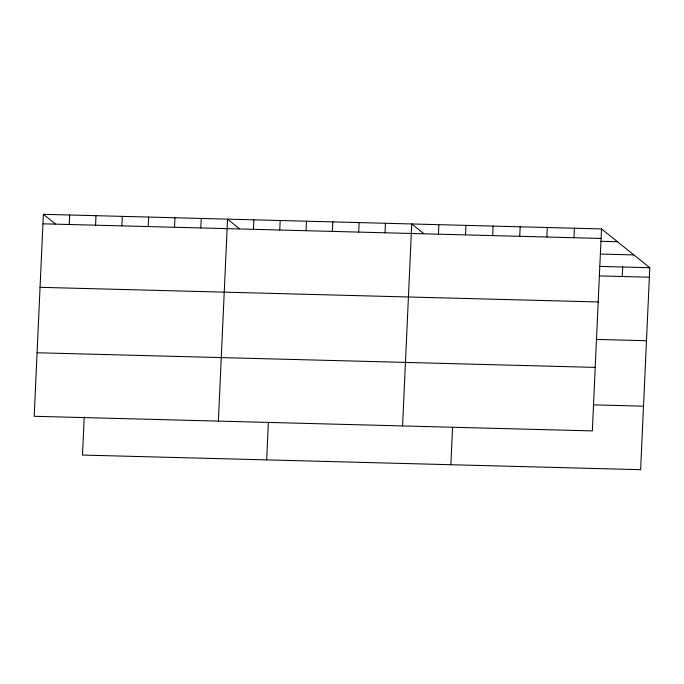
<?xml version="1.0" encoding="UTF-8"?>
<svg xmlns="http://www.w3.org/2000/svg" width="684" height="684" viewBox="0 0 684 684"><rect width="100%" height="100%" fill="white"/><g stroke="black" fill="none" stroke-linecap="round" stroke-linejoin="round"><path stroke-width="1.03" d="M43.374 214.306L34.2 416.282L592.335 430.911L601.51 228.935L43.374 214.306L55.327 223.907M69.255 224.497L69.683 214.998M84.218 416.958L82.49 455.065L640.626 469.694L649.8 267.718L601.51 228.935M95.563 225.19L95.999 215.691M121.88 225.882L122.308 216.375M148.189 226.566L148.616 217.067M174.497 227.259L174.933 217.76M200.814 227.952L201.241 218.444M218.384 421.105L227.558 219.137L239.511 228.738M253.439 229.328L253.867 219.829M266.674 459.887L268.359 422.84M279.747 230.021L280.183 220.513M306.064 230.705L306.492 221.206M332.373 231.397L332.809 221.898M358.69 232.09L359.117 222.582M384.998 232.774L385.434 223.275M402.568 425.935L411.742 223.967L423.695 233.56M438.418 234.176L438.854 224.677M450.859 464.718L452.543 427.671M465.53 234.886L465.958 225.387M492.642 235.595L493.07 226.096M519.746 236.305L520.182 226.806M546.858 237.023L547.294 227.516M573.97 237.733L574.398 228.225M622.26 276.516L622.688 267.008M42.938 223.813L601.074 238.442M600.766 241.298L617.447 241.734M600.501 254.046L633.863 254.918M599.748 266.409L649.8 267.718M599.321 275.909L649.372 277.225M40.057 287.323L598.192 301.952M596.439 339.426L646.483 340.735M37.081 352.764L595.225 367.393M593.464 404.868L643.516 406.176"/></g></svg>
